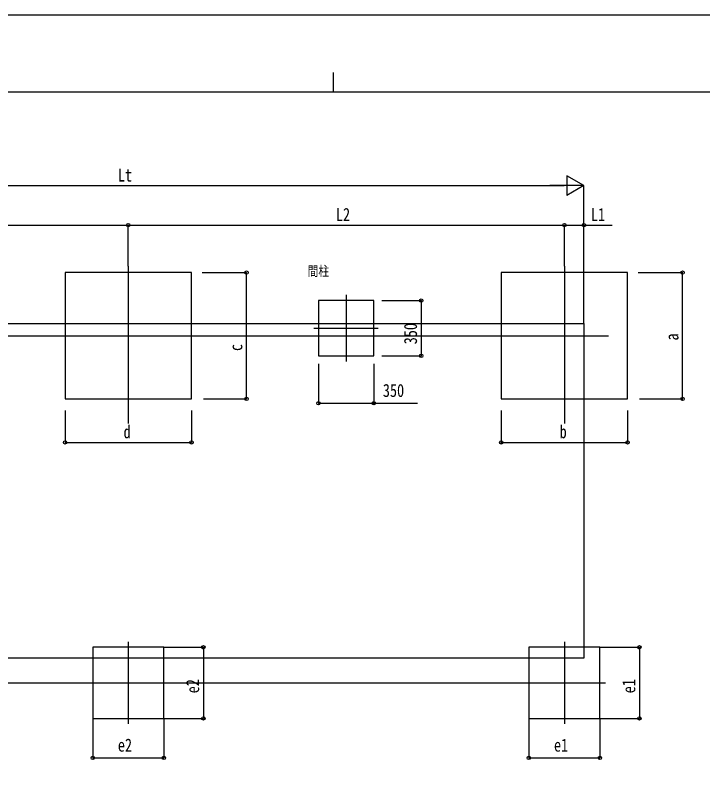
# Model space of a CAD drawing. Units: millimetres, scale not verified. Extents: x -10512 to 10512, y -7425 to 7425.
# Drawn here: x -2026 to 2326, y 2636 to 7425 of the extents above; entities that cross this region are included whole.
import ezdxf
from ezdxf.enums import TextEntityAlignment as Align

# ---------------------------------------------------------------- set-up
doc = ezdxf.new("R2010")
doc.units = ezdxf.units.MM
doc.header["$LTSCALE"] = 30
for name, color, linetype in [('0-2_USER1', 3, 'Continuous'), ('0-3_YKK_12', 2, 'Continuous'), ('0-5_YKK_A1', 4, 'Continuous'), ('0-6_YKK_D', 6, 'Continuous'), ('0-7_YKK_ZWAK', 7, 'Continuous')]:
    doc.layers.add(name, color=color, linetype=linetype)
doc.styles.add('ＭＳ ゴシック', font='')
doc.styles.get('ＭＳ ゴシック').set_extended_font_data('MS Gothic')

msp = doc.modelspace()

# ---------------------------------------------------------------- linework, layer by layer
at = {"layer": '0-3_YKK_12'}
for p, q in [((-1310.06, 5836.03), (-1310.06, 4840.86)), ((1449.94, 5836.03), (1449.94, 4840.86)), ((68.53, 5655.06), (68.53, 5232.43)), ((-135.2, 5443.75), (272.26, 5443.75)), ((-4455.02, 5395.95), (-1135.92, 5395.95)), ((-1591.02, 5395.95), (1728.08, 5395.95)), ((-1310.06, 3458.95), (-1310.06, 2938.95)), ((1449.94, 3458.95), (1449.94, 2938.95)), ((-4330.06, 3198.95), (1709.94, 3198.95))]:
    msp.add_line(p, q, dxfattribs=at)
at = {"layer": '0-5_YKK_A1'}
for p, q in [((-4194.06, 5473.75), (1573.94, 5473.75)), ((1573.94, 5473.75), (1573.94, 3355.37)), ((1573.94, 3355.37), (-4194.06, 3355.37))]:
    msp.add_line(p, q, dxfattribs=at)
for points in [[(-1710.06, 4995.95), (-910.06, 4995.95), (-910.06, 5795.95), (-1710.06, 5795.95)], [(1049.94, 4995.95), (1849.94, 4995.95), (1849.94, 5795.95), (1049.94, 5795.95)], [(-106.47, 5268.75), (243.53, 5268.75), (243.53, 5618.75), (-106.47, 5618.75)], [(-1535.06, 2973.95), (-1085.06, 2973.95), (-1085.06, 3423.95), (-1535.06, 3423.95)], [(1224.94, 2973.95), (1674.94, 2973.95), (1674.94, 3423.95), (1224.94, 3423.95)]]:
    msp.add_lwpolyline(points, close=True, dxfattribs=at)
at = {"layer": '0-6_YKK_D'}
for p, q in [((1573.94, 6345.95), (1465.69, 6408.45)), ((1465.69, 6408.45), (1465.69, 6283.45)), ((-4069.06, 6345.95), (1448.94, 6345.95)), ((1573.94, 6345.95), (1357.43, 6345.95)), ((1573.94, 6345.95), (1465.69, 6283.45)), ((1573.94, 5474.75), (1573.94, 6346.95)), ((-4070.06, 6095.95), (-1310.06, 6095.95)), ((-1310.06, 5836.03), (-1310.06, 6096.95)), ((-1310.06, 5836.03), (-1310.06, 6096.95)), ((-1310.06, 6095.95), (1449.94, 6095.95)), ((1449.94, 5836.03), (1449.94, 6096.95)), ((1449.94, 5836.03), (1449.94, 6096.95)), ((1573.94, 5523.75), (1573.94, 6096.95)), ((-842.9, 5795.95), (-560.95, 5795.95)), ((-561.95, 4995.95), (-561.95, 5795.95)), ((1917.1, 5795.95), (2199.05, 5795.95)), ((2198.05, 4995.95), (2198.05, 5795.95)), ((294.53, 5618.75), (544.53, 5618.75)), ((543.53, 5618.75), (543.53, 5268.75)), ((294.53, 5268.75), (544.53, 5268.75)), ((-106.47, 5217.75), (-106.47, 4967.75)), ((243.53, 5217.75), (243.53, 4967.75)), ((-835.06, 4995.95), (-560.95, 4995.95)), ((1924.94, 4995.95), (2199.05, 4995.95)), ((-1710.06, 4921.75), (-1710.06, 4719.95)), ((-910.06, 4921.93), (-910.06, 4719.95)), ((1049.94, 4921.75), (1049.94, 4719.95)), ((1849.94, 4921.93), (1849.94, 4719.95)), ((-1710.06, 4720.95), (-910.06, 4720.95)), ((1049.94, 4720.95), (1849.94, 4720.95)), ((-1084.06, 3423.95), (-834.06, 3423.95)), ((-835.06, 3423.95), (-835.06, 2973.95)), ((1675.94, 3423.95), (1925.94, 3423.95)), ((1924.94, 3423.95), (1924.94, 2973.95)), ((-1535.06, 2972.95), (-1535.06, 2722.95)), ((-1085.06, 2972.95), (-1085.06, 2722.95)), ((-1084.06, 2973.95), (-834.06, 2973.95)), ((1224.94, 2972.95), (1224.94, 2722.95)), ((1674.94, 2972.95), (1674.94, 2722.95)), ((1675.94, 2973.95), (1925.94, 2973.95)), ((-1535.06, 2723.95), (-1085.06, 2723.95)), ((1224.94, 2723.95), (1674.94, 2723.95))]:
    msp.add_line(p, q, dxfattribs=at)
for points in [[(1449.94, 6095.95), (1573.94, 6095.95), (1751.77, 6095.95)], [(-106.47, 4968.75), (243.53, 4968.75), (520.03, 4968.75)]]:
    msp.add_lwpolyline(points, dxfattribs=at)
for centre in [(-1310.06, 6095.95), (-1310.06, 6095.95), (1449.94, 6095.95), (1449.94, 6095.95), (1573.94, 6095.95), (-561.95, 5795.95), (2198.05, 5795.95), (543.53, 5618.75), (543.53, 5268.75), (-561.95, 4995.95), (2198.05, 4995.95), (-106.47, 4968.75), (243.53, 4968.75), (-1710.06, 4720.95), (-910.06, 4720.95), (1049.94, 4720.95), (1849.94, 4720.95), (-835.06, 3423.95), (1924.94, 3423.95), (-835.06, 2973.95), (1924.94, 2973.95), (-1535.06, 2723.95), (-1085.06, 2723.95), (1224.94, 2723.95), (1674.94, 2723.95)]:
    msp.add_circle(centre, 10.62, dxfattribs=at)
at = {"layer": '0-7_YKK_ZWAK'}
for p, q in [((-12.45, 7062.5), (-12.45, 6937.5)), ((9737.55, 6937.5), (-9762.45, 6937.5))]:
    msp.add_line(p, q, dxfattribs=at)
msp.add_lwpolyline([(-10512.5, -7425), (10512.5, -7425), (10512.5, 7425), (-10512.5, 7425)], close=True, dxfattribs=at)

# ---------------------------------------------------------------- texts
at = {"layer": '0-2_USER1', "style": 'ＭＳ ゴシック', "width": 0.8}
msp.add_text('間柱', height=61.86, dxfattribs=at).set_placement((-174.44, 5755.28), align=Align.BOTTOM_LEFT)
at = {"layer": '0-6_YKK_D', "style": 'ＭＳ ゴシック', "width": 0.8}
for s, p in [('Lt', (-1376.06, 6346.95)), ('L2', (3.94, 6097.62)), ('L1', (1618.11, 6097.62)), ('350', (301.03, 4983.75)), ('d', (-1340.06, 4722.28)), ('b', (1419.94, 4722.28)), ('e2', (-1376.06, 2738.95)), ('e1', (1383.94, 2738.95))]:
    msp.add_text(s, height=82.48, dxfattribs=at).set_placement(p, align=Align.BOTTOM_LEFT)
for s, p in [('350', (541.86, 5341.75)), ('a', (2196.38, 5365.95)), ('c', (-563.62, 5298.98)), ('e2', (-836.73, 3132.95)), ('e1', (1923.27, 3132.95))]:
    msp.add_text(s, height=82.48, rotation=90, dxfattribs=at).set_placement(p, align=Align.BOTTOM_LEFT)

doc.saveas('drawing.dxf')
